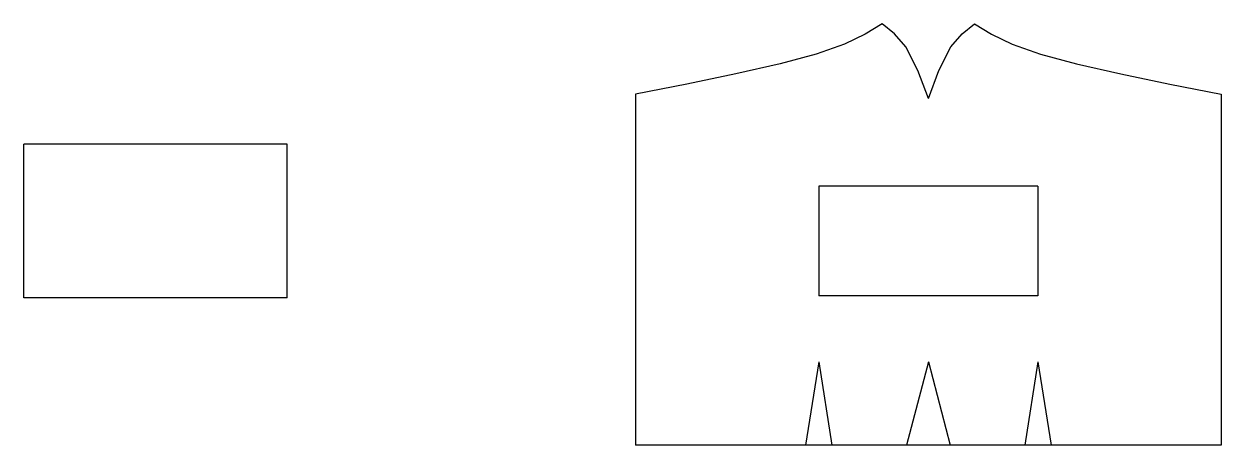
# Model space of a CAD drawing. Extents: x -412 to 134, y -120 to 72.
import ezdxf

# ---------------------------------------------------------------- set-up
doc = ezdxf.new("R2010")
doc.units = 0
doc.header["$MEASUREMENT"] = 0
doc.layers.add('MODELSKETCH_VISIBLE', color=7, linetype='CONTINUOUS')

msp = doc.modelspace()

# ---------------------------------------------------------------- linework, layer by layer
at = {"layer": 'MODELSKETCH_VISIBLE'}
for p, q in [((-133.5, 39.5), (-133.5, -120.5)), ((133.5, 39.5), (133.5, -120.5)), ((-412.47, -53.34), (-412.47, 16.66)), ((-292.47, 16.66), (-412.47, 16.66)), ((-292.47, -53.34), (-292.47, 16.66)), ((50, -2.5), (-50, -2.5)), ((-50, -2.5), (-50, -52.5)), ((50, -2.5), (50, -52.5)), ((-292.47, -53.34), (-412.47, -53.34)), ((50, -52.5), (-50, -52.5)), ((-50, -82.5), (-56, -120.5)), ((-50, -82.5), (-44, -120.5)), ((0, -82.5), (-10, -120.5)), ((0, -82.5), (10, -120.5)), ((50, -82.5), (44, -120.5)), ((50, -82.5), (56, -120.5)), ((133.5, -120.5), (-133.5, -120.5))]:
    msp.add_line(p, q, dxfattribs=at)
at = {"layer": 'MODELSKETCH_VISIBLE', "flags": 128}
for points in [[(-21, 71.5), (-28.79, 66.9), (-38.28, 62.32), (-51.11, 57.79), (-67.6, 53.32), (-87.86, 48.69), (-110.17, 44.09), (-133.5, 39.5)], [(0, 37.5), (-4.83, 50.35), (-10.33, 61.08), (-15.45, 66.99), (-21, 71.5)], [(0, 37.5), (4.83, 50.35), (10.33, 61.08), (15.45, 66.99), (21, 71.5)], [(21, 71.5), (28.79, 66.9), (38.28, 62.32), (51.11, 57.79), (67.6, 53.32), (87.86, 48.69), (110.17, 44.09), (133.5, 39.5)]]:
    msp.add_lwpolyline(points, dxfattribs=at)

doc.saveas('drawing.dxf')
